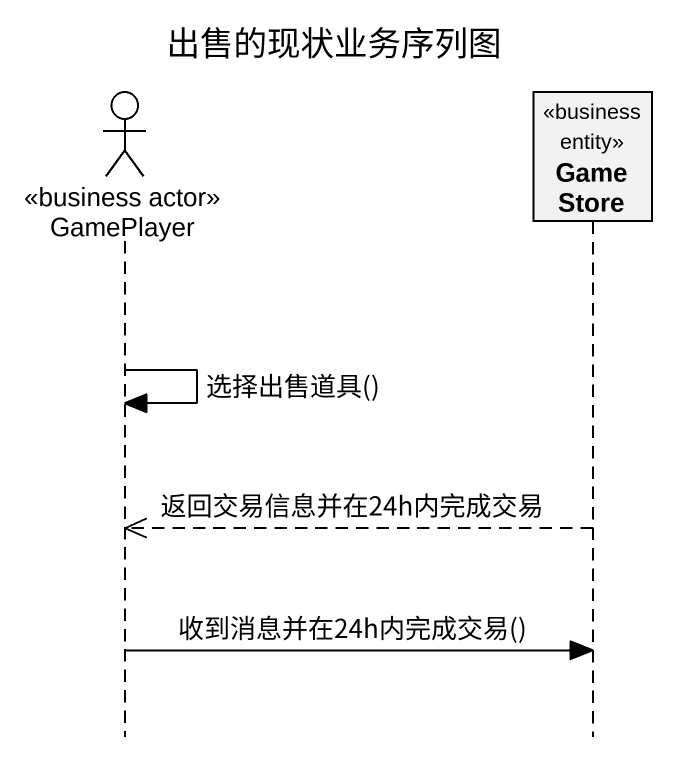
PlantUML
@startuml
title 出售的现状业务序列图
hide footbox
actor GamePlayer <<business actor>>
participant GameStore <<business entity>>

GamePlayer -> GamePlayer : 选择出售道具()
GameStore -->> GamePlayer : 返回交易信息并在24h内完成交易
GamePlayer -> GameStore : 收到消息并在24h内完成交易()
@enduml
